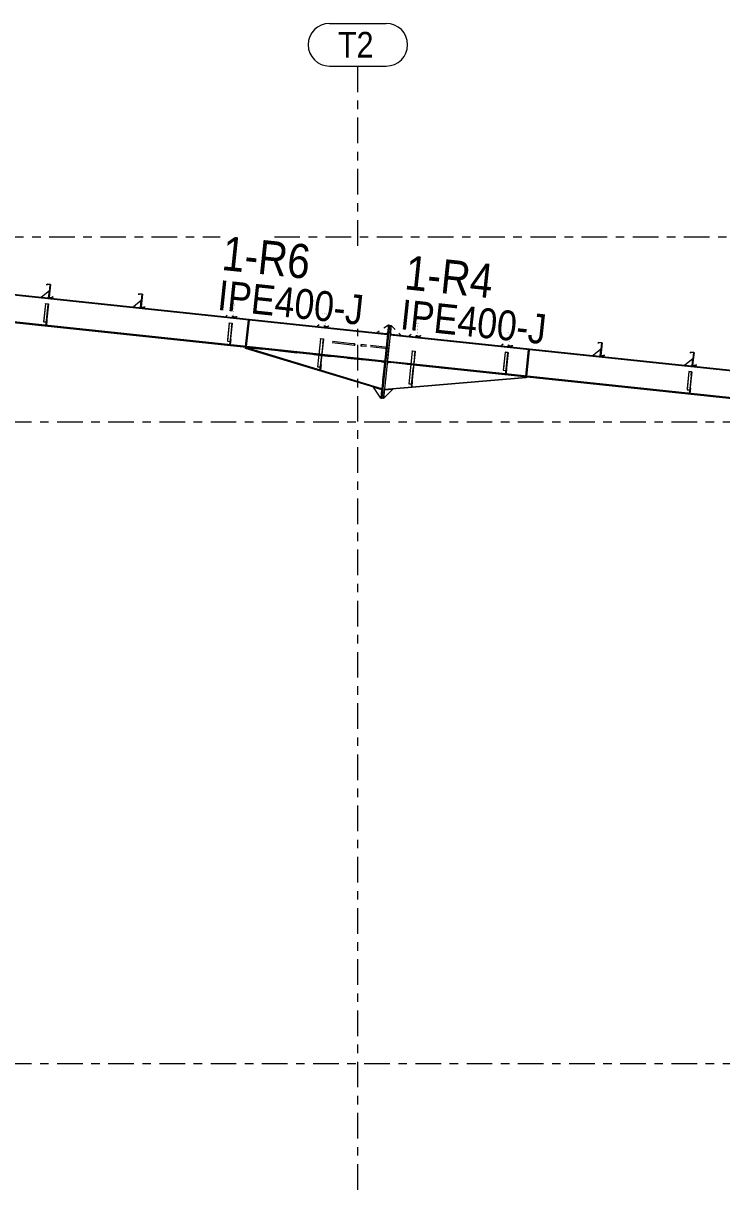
# Model space of a CAD drawing. Header units: millimetres. Extents: x -619 to 204, y -351 to 223.
# Drawn here: x -137.3 to -55.4, y -205 to -68.3 of the extents above; entities that cross this region are included whole.
import ezdxf

# ---------------------------------------------------------------- set-up
doc = ezdxf.new("R2010")
doc.units = ezdxf.units.MM
for name, pattern in [('XKITLINE00', [0]), ('XKITLINE02', [4, 2, -2]), ('XKITLINE03', [6, 3, -1, 1, -1])]:
    doc.linetypes.add(name, pattern=pattern)
for name, color, linetype, lineweight in [('Part', 2, 'Continuous', 0), ('PartMark', 7, 'Continuous', 0), ('S-grid', 1, 'Continuous', 0)]:
    doc.layers.add(name, color=color, linetype=linetype, lineweight=lineweight)
doc.styles.add('ARIAL', font='ARIAL.TTF')

# ---------------------------------------------------------------- blocks, each defined once
blk = doc.blocks.new('*A1')
at = {"layer": 'Part'}
blk.add_hatch(color=3, dxfattribs=at).paths.add_polyline_path([(-133.87, -100.43), (-133.86, -100.32), (-133.84, -100.33), (-133.86, -100.45), (-134.27, -100.41), (-134.11, -98.91), (-134.5, -98.87), (-134.51, -98.98), (-134.53, -98.98), (-134.51, -98.86), (-134.1, -98.9), (-134.26, -100.39)], flags=17)
blk = doc.blocks.new('*A3')
at = {"layer": 'Part'}
blk.add_hatch(color=3, dxfattribs=at).paths.add_polyline_path([(-59.27, -109.11), (-59.27, -109.09), (-58.94, -109.12), (-58.98, -109.54), (-59, -109.54), (-58.96, -109.14)], flags=17)
blk = doc.blocks.new('*A104')
at = {"layer": 'Part'}
blk.add_hatch(color=3, dxfattribs=at).paths.add_polyline_path([(-133.87, -100.43), (-133.86, -100.32), (-133.84, -100.33), (-133.86, -100.45), (-134.27, -100.41), (-134.11, -98.91), (-134.5, -98.87), (-134.51, -98.98), (-134.53, -98.98), (-134.51, -98.86), (-134.1, -98.9), (-134.26, -100.39)], flags=17)
blk = doc.blocks.new('*A109')
at = {"layer": 'Part'}
blk.add_hatch(color=3, dxfattribs=at).paths.add_polyline_path([(-134.69, -101.15), (-134.68, -101.13), (-134.35, -101.17), (-134.4, -101.59), (-134.41, -101.59), (-134.37, -101.19)], flags=17)
blk = doc.blocks.new('*A112')
at = {"layer": 'Part'}
blk.add_hatch(color=3, dxfattribs=at).paths.add_polyline_path([(-90.78, -104.98), (-90.77, -104.87), (-90.75, -104.87), (-90.76, -105), (-91.18, -104.95), (-91.02, -103.46), (-91.4, -103.42), (-91.42, -103.53), (-91.43, -103.53), (-91.42, -103.4), (-91, -103.44), (-91.16, -104.94)], flags=17)
blk = doc.blocks.new('*A113')
at = {"layer": 'Part'}
blk.add_hatch(color=3, dxfattribs=at).paths.add_polyline_path([(-80, -106.12), (-79.99, -106.01), (-79.98, -106.01), (-79.99, -106.13), (-80.4, -106.09), (-80.25, -104.59), (-80.63, -104.55), (-80.64, -104.66), (-80.66, -104.66), (-80.64, -104.54), (-80.23, -104.58), (-80.39, -106.07)], flags=17)
blk = doc.blocks.new('*A114')
at = {"layer": 'Part'}
blk.add_hatch(color=3, dxfattribs=at).paths.add_polyline_path([(-80, -106.12), (-79.99, -106.01), (-79.98, -106.01), (-79.99, -106.13), (-80.4, -106.09), (-80.25, -104.59), (-80.63, -104.55), (-80.64, -104.66), (-80.66, -104.66), (-80.64, -104.54), (-80.23, -104.58), (-80.39, -106.07)], flags=17)
blk = doc.blocks.new('*A115')
at = {"layer": 'Part'}
blk.add_hatch(color=3, dxfattribs=at).paths.add_polyline_path([(-69.23, -107.25), (-69.22, -107.14), (-69.2, -107.14), (-69.22, -107.27), (-69.63, -107.22), (-69.47, -105.73), (-69.86, -105.69), (-69.87, -105.8), (-69.88, -105.8), (-69.87, -105.67), (-69.46, -105.72), (-69.61, -107.21)], flags=17)
blk = doc.blocks.new('*A116')
at = {"layer": 'Part'}
blk.add_hatch(color=3, dxfattribs=at).paths.add_polyline_path([(-113.14, -103.43), (-113.14, -103.41), (-112.81, -103.44), (-112.85, -103.86), (-112.87, -103.86), (-112.82, -103.46)], flags=17)
blk = doc.blocks.new('*A117')
at = {"layer": 'Part'}
blk.add_hatch(color=3, dxfattribs=at).paths.add_polyline_path([(-91.7, -106.72), (-91.7, -106.69), (-91.37, -106.73), (-91.43, -107.3), (-91.44, -107.3), (-91.38, -106.75)], flags=17)
blk = doc.blocks.new('*A118')
at = {"layer": 'Part'}
blk.add_hatch(color=3, dxfattribs=at).paths.add_polyline_path([(-123.1, -101.57), (-123.09, -101.46), (-123.07, -101.46), (-123.08, -101.59), (-123.5, -101.54), (-123.34, -100.05), (-123.73, -100.01), (-123.74, -100.12), (-123.75, -100.12), (-123.74, -99.99), (-123.32, -100.04), (-123.48, -101.53)], flags=17)
blk = doc.blocks.new('*A119')
at = {"layer": 'Part'}
blk.add_hatch(color=3, dxfattribs=at).paths.add_polyline_path([(-123.1, -101.57), (-123.09, -101.46), (-123.07, -101.46), (-123.08, -101.59), (-123.5, -101.54), (-123.34, -100.05), (-123.73, -100.01), (-123.74, -100.12), (-123.75, -100.12), (-123.74, -99.99), (-123.32, -100.04), (-123.48, -101.53)], flags=17)
blk = doc.blocks.new('*A120')
at = {"layer": 'Part'}
blk.add_hatch(color=3, dxfattribs=at).paths.add_polyline_path([(-112.32, -102.71), (-112.31, -102.6), (-112.3, -102.6), (-112.31, -102.72), (-112.72, -102.68), (-112.57, -101.19), (-112.95, -101.14), (-112.96, -101.25), (-112.98, -101.25), (-112.97, -101.13), (-112.55, -101.17), (-112.71, -102.67)], flags=17)
blk = doc.blocks.new('*A121')
at = {"layer": 'Part'}
blk.add_hatch(color=3, dxfattribs=at).paths.add_polyline_path([(-112.32, -102.71), (-112.31, -102.6), (-112.3, -102.6), (-112.31, -102.72), (-112.72, -102.68), (-112.57, -101.19), (-112.95, -101.14), (-112.96, -101.25), (-112.98, -101.25), (-112.97, -101.13), (-112.55, -101.17), (-112.71, -102.67)], flags=17)
blk = doc.blocks.new('*A122')
at = {"layer": 'Part'}
blk.add_hatch(color=3, dxfattribs=at).paths.add_polyline_path([(-101.55, -103.84), (-101.54, -103.73), (-101.52, -103.73), (-101.54, -103.86), (-101.95, -103.82), (-101.79, -102.32), (-102.18, -102.28), (-102.19, -102.39), (-102.2, -102.39), (-102.19, -102.26), (-101.78, -102.31), (-101.93, -103.8)], flags=17)
blk = doc.blocks.new('*A123')
at = {"layer": 'Part'}
blk.add_hatch(color=3, dxfattribs=at).paths.add_polyline_path([(-101.55, -103.84), (-101.54, -103.73), (-101.52, -103.73), (-101.54, -103.86), (-101.95, -103.82), (-101.79, -102.32), (-102.18, -102.28), (-102.19, -102.39), (-102.2, -102.39), (-102.19, -102.26), (-101.78, -102.31), (-101.93, -103.8)], flags=17)
blk = doc.blocks.new('*A124')
at = {"layer": 'Part'}
blk.add_hatch(color=3, dxfattribs=at).paths.add_polyline_path([(-80.82, -106.84), (-80.82, -106.81), (-80.48, -106.85), (-80.53, -107.27), (-80.55, -107.27), (-80.5, -106.87)], flags=17)
blk = doc.blocks.new('*A125')
at = {"layer": 'Part'}
blk.add_hatch(color=3, dxfattribs=at).paths.add_polyline_path([(-69.23, -107.25), (-69.22, -107.14), (-69.2, -107.14), (-69.22, -107.27), (-69.63, -107.22), (-69.47, -105.73), (-69.86, -105.69), (-69.87, -105.8), (-69.88, -105.8), (-69.87, -105.67), (-69.46, -105.72), (-69.61, -107.21)], flags=17)
blk = doc.blocks.new('*A126')
at = {"layer": 'Part'}
blk.add_hatch(color=3, dxfattribs=at).paths.add_polyline_path([(-58.46, -108.39), (-58.44, -108.28), (-58.43, -108.28), (-58.44, -108.4), (-58.86, -108.36), (-58.7, -106.87), (-59.08, -106.83), (-59.1, -106.94), (-59.11, -106.93), (-59.1, -106.81), (-58.68, -106.85), (-58.84, -108.35)], flags=17)
blk = doc.blocks.new('*A127')
at = {"layer": 'Part'}
blk.add_hatch(color=3, dxfattribs=at).paths.add_polyline_path([(-58.46, -108.39), (-58.44, -108.28), (-58.43, -108.28), (-58.44, -108.4), (-58.86, -108.36), (-58.7, -106.87), (-59.08, -106.83), (-59.1, -106.94), (-59.11, -106.93), (-59.1, -106.81), (-58.68, -106.85), (-58.84, -108.35)], flags=17)
blk = doc.blocks.new('*A128')
at = {"layer": 'Part'}
blk.add_hatch(color=3, dxfattribs=at).paths.add_polyline_path([(-102.44, -105.27), (-102.44, -105.24), (-102.11, -105.28), (-102.16, -105.8), (-102.18, -105.8), (-102.12, -105.3)], flags=17)
blk = doc.blocks.new('*A129')
at = {"layer": 'Part'}
blk.add_hatch(color=3, dxfattribs=at).paths.add_polyline_path([(-90.78, -104.98), (-90.77, -104.87), (-90.75, -104.87), (-90.76, -105), (-91.18, -104.95), (-91.02, -103.46), (-91.4, -103.42), (-91.42, -103.53), (-91.43, -103.53), (-91.42, -103.4), (-91, -103.44), (-91.16, -104.94)], flags=17)
blk = doc.blocks.new('*A647')
at = {"layer": 'S-grid', "color": 1, "linetype": 'XKITLINE03', "lineweight": 0}
for p, q in [((-290.25, -93.32), (-114.22, -93.32)), ((-107.86, -93.32), (26.4, -93.32))]:
    blk.add_line(p, q, dxfattribs=at)
blk = doc.blocks.new('*A648')
at = {"layer": 'S-grid', "color": 1, "linetype": 'XKITLINE03', "lineweight": 0}
blk.add_line((-559.32, -114.99), (26.4, -114.99), dxfattribs=at)
blk = doc.blocks.new('*A649')
at = {"layer": 'S-grid', "color": 1, "linetype": 'XKITLINE03', "lineweight": 0}
blk.add_line((-559.32, -190.2), (26.4, -190.2), dxfattribs=at)
blk = doc.blocks.new('*A651')
at = {"layer": 'Part', "color": 2, "linetype": 'XKITLINE00', "lineweight": 0}
for p, q in [((-134.53, -98.98), (-134.51, -98.86)), ((-134.51, -98.98), (-134.53, -98.98)), ((-134.51, -98.86), (-134.1, -98.9)), ((-134.5, -98.87), (-134.51, -98.98)), ((-134.11, -98.91), (-134.5, -98.87)), ((-134.27, -100.41), (-134.11, -98.91)), ((-134.1, -98.9), (-134.26, -100.39)), ((-133.86, -100.45), (-134.27, -100.41)), ((-134.26, -100.39), (-133.87, -100.43)), ((-133.87, -100.43), (-133.86, -100.32)), ((-133.86, -100.32), (-133.84, -100.33)), ((-133.84, -100.33), (-133.86, -100.45))]:
    blk.add_line(p, q, dxfattribs=at)
blk = doc.blocks.new('*A663')
at = {"layer": 'Part', "color": 2, "linetype": 'XKITLINE00', "lineweight": 0}
for p, q in [((-59.27, -109.11), (-59.49, -111.23)), ((-59.27, -109.11), (-59.27, -109.09)), ((-59.27, -109.09), (-58.94, -109.12)), ((-58.96, -109.14), (-59.27, -109.11)), ((-58.94, -109.12), (-59.17, -111.29)), ((-59, -109.54), (-58.96, -109.14)), ((-59, -109.54), (-59.21, -111.51)), ((-58.98, -109.54), (-59, -109.54)), ((-59.49, -111.23), (-59.18, -111.26)), ((-59.21, -111.51), (-59.19, -111.51))]:
    blk.add_line(p, q, dxfattribs=at)
at = {"layer": 'Part', "color": 7, "linetype": 'XKITLINE02', "lineweight": 0}
for p, q in [((-59.49, -111.21), (-59.16, -111.25)), ((-59.17, -111.29), (-59.19, -111.51))]:
    blk.add_line(p, q, dxfattribs=at)
blk = doc.blocks.new('*A665')
at = {"layer": 'Part', "color": 2, "linetype": 'XKITLINE00', "lineweight": 0}
blk.add_line((-81.06, -105.9), (-81.28, -106.08), dxfattribs=at)
at = {"layer": 'Part', "color": 7, "linetype": 'XKITLINE02', "lineweight": 0}
for p, q in [((-81.28, -106.08), (-80.45, -106.17)), ((-80.45, -106.17), (-80.43, -105.97))]:
    blk.add_line(p, q, dxfattribs=at)
blk = doc.blocks.new('*A673')
at = {"layer": 'Part', "color": 2, "linetype": 'XKITLINE00', "lineweight": 0}
for p, q in [((-59.2, -111.65), (-59.17, -111.29)), ((-59.1, -111.03), (-59.16, -111.66)), ((-59.14, -111.03), (-59.1, -111.03))]:
    blk.add_line(p, q, dxfattribs=at)
at = {"layer": 'Part', "color": 7, "linetype": 'XKITLINE02', "lineweight": 0}
for p, q in [((-59.16, -111.66), (-59.2, -111.65)), ((-59.19, -111.53), (-59.15, -111.53)), ((-59.17, -111.29), (-59.14, -111.03))]:
    blk.add_line(p, q, dxfattribs=at)
blk = doc.blocks.new('*A674')
at = {"layer": 'Part', "color": 7, "linetype": 'XKITLINE02', "lineweight": 0}
for p, q in [((-59.27, -109.09), (-59.49, -111.23)), ((-58.96, -109.14), (-59.21, -111.51)), ((-59.19, -111.51), (-58.94, -109.12)), ((-59.49, -111.21), (-59.16, -111.25)), ((-59.49, -111.23), (-59.18, -111.26)), ((-59.21, -111.51), (-59.19, -111.51))]:
    blk.add_line(p, q, dxfattribs=at)
blk = doc.blocks.new('*A914')
at = {"layer": 'Part', "color": 7, "linetype": 'XKITLINE02', "lineweight": 0}
for p, q in [((-167.25, -97.1), (-167.24, -97.01)), ((-167.25, -97.12), (-167.58, -100.22)), ((-94.6, -104.67), (-94.95, -107.99)), ((-102.31, -107.21), (-102.64, -107.18)), ((-102.3, -107.11), (-102.63, -107.07))]:
    blk.add_line(p, q, dxfattribs=at)
at = {"layer": 'Part', "color": 2, "linetype": 'XKITLINE00', "lineweight": 0}
for p, q in [((-167.24, -97.01), (-94.6, -104.67)), ((-167.25, -97.1), (-167.25, -97.12)), ((-94.62, -104.78), (-167.25, -97.12)), ((-167.58, -100.22), (-167.59, -100.33)), ((-102.64, -107.18), (-167.59, -100.33)), ((-102.63, -107.07), (-167.58, -100.22)), ((-94.95, -107.99), (-102.31, -107.21)), ((-94.94, -107.88), (-102.3, -107.11))]:
    blk.add_line(p, q, dxfattribs=at)
blk = doc.blocks.new('*A964')
at = {"layer": 'Part', "color": 2, "linetype": 'XKITLINE00', "lineweight": 0}
for p, q in [((-134.53, -98.98), (-134.51, -98.86)), ((-134.51, -98.98), (-134.53, -98.98)), ((-134.51, -98.86), (-134.1, -98.9)), ((-134.5, -98.87), (-134.51, -98.98)), ((-134.11, -98.91), (-134.5, -98.87)), ((-134.27, -100.41), (-134.11, -98.91)), ((-134.1, -98.9), (-134.26, -100.39)), ((-133.86, -100.45), (-134.27, -100.41)), ((-134.26, -100.39), (-133.87, -100.43)), ((-133.87, -100.43), (-133.86, -100.32)), ((-133.86, -100.32), (-133.84, -100.33)), ((-133.84, -100.33), (-133.86, -100.45))]:
    blk.add_line(p, q, dxfattribs=at)
blk = doc.blocks.new('*A1020')
at = {"layer": 'Part', "color": 2, "linetype": 'XKITLINE00', "lineweight": 0}
for p, q in [((-134.16, -98.99), (-134.32, -100.48)), ((-134.12, -99), (-134.16, -98.99)), ((-134.27, -100.41), (-134.28, -100.49))]:
    blk.add_line(p, q, dxfattribs=at)
at = {"layer": 'Part', "color": 7, "linetype": 'XKITLINE02', "lineweight": 0}
for p, q in [((-134.27, -100.41), (-134.12, -99)), ((-134.28, -100.49), (-134.32, -100.48))]:
    blk.add_line(p, q, dxfattribs=at)
blk = doc.blocks.new('*A1029')
at = {"layer": 'Part', "color": 2, "linetype": 'XKITLINE00', "lineweight": 0}
for p, q in [((-134.69, -101.15), (-134.68, -101.13)), ((-134.68, -101.13), (-134.35, -101.17)), ((-134.69, -101.15), (-134.91, -103.27)), ((-134.37, -101.19), (-134.69, -101.15)), ((-134.41, -101.59), (-134.62, -103.55)), ((-134.35, -101.17), (-134.58, -103.33)), ((-134.41, -101.59), (-134.37, -101.19)), ((-134.41, -101.59), (-134.4, -101.59)), ((-134.91, -103.27), (-134.59, -103.31)), ((-134.62, -103.55), (-134.6, -103.56))]:
    blk.add_line(p, q, dxfattribs=at)
at = {"layer": 'Part', "color": 7, "linetype": 'XKITLINE02', "lineweight": 0}
for p, q in [((-134.91, -103.26), (-134.58, -103.29)), ((-134.6, -103.56), (-134.58, -103.33))]:
    blk.add_line(p, q, dxfattribs=at)
blk = doc.blocks.new('*A1030')
at = {"layer": 'Part', "color": 7, "linetype": 'XKITLINE02', "lineweight": 0}
for p, q in [((-134.68, -101.13), (-134.91, -103.27)), ((-134.37, -101.19), (-134.62, -103.55)), ((-134.6, -103.56), (-134.35, -101.17)), ((-134.91, -103.26), (-134.58, -103.29)), ((-134.91, -103.27), (-134.59, -103.31)), ((-134.62, -103.55), (-134.6, -103.56))]:
    blk.add_line(p, q, dxfattribs=at)
blk = doc.blocks.new('*A1031')
at = {"layer": 'Part', "color": 2, "linetype": 'XKITLINE00', "lineweight": 0}
blk.add_line((-134.23, -99.66), (-135.15, -100.4), dxfattribs=at)
at = {"layer": 'Part', "color": 7, "linetype": 'XKITLINE02', "lineweight": 0}
for p, q in [((-134.32, -100.48), (-134.23, -99.66)), ((-135.15, -100.4), (-134.32, -100.48))]:
    blk.add_line(p, q, dxfattribs=at)
blk = doc.blocks.new('*A1032')
at = {"layer": 'Part', "color": 2, "linetype": 'XKITLINE00', "lineweight": 0}
for p, q in [((-134.62, -103.7), (-134.58, -103.33)), ((-134.51, -103.08), (-134.58, -103.7)), ((-134.55, -103.07), (-134.51, -103.08))]:
    blk.add_line(p, q, dxfattribs=at)
at = {"layer": 'Part', "color": 7, "linetype": 'XKITLINE02', "lineweight": 0}
for p, q in [((-134.58, -103.7), (-134.62, -103.7)), ((-134.61, -103.57), (-134.56, -103.58)), ((-134.58, -103.33), (-134.55, -103.07))]:
    blk.add_line(p, q, dxfattribs=at)
blk = doc.blocks.new('*A1033')
at = {"layer": 'Part', "color": 7, "linetype": 'XKITLINE02', "lineweight": 0}
for p, q in [((-134.55, -103.07), (-134.62, -103.7)), ((-134.62, -103.7), (-134.58, -103.7)), ((-134.61, -103.57), (-134.56, -103.58)), ((-134.58, -103.7), (-134.51, -103.08)), ((-134.51, -103.08), (-134.55, -103.07))]:
    blk.add_line(p, q, dxfattribs=at)
blk = doc.blocks.new('*A1042')
at = {"layer": 'S-grid', "color": 1, "linetype": 'XKITLINE03', "lineweight": 0}
for p, q in [((-98.07, -94.35), (-98.07, -73.3)), ((-98.07, -204.97), (-98.07, -104.11))]:
    blk.add_line(p, q, dxfattribs=at)
at = {"layer": 'S-grid', "color": 3, "style": 'ARIAL', "width": 0.85}
blk.add_text('T2', height=3, dxfattribs=at).set_placement((-100.4, -72.3))
blk = doc.blocks.new('*A1047')
at = {"layer": 'Part', "color": 7, "linetype": 'XKITLINE02', "lineweight": 0}
for p, q in [((-94.62, -108.02), (-94.27, -104.71)), ((-91.54, -108.35), (-91.87, -108.31)), ((-91.52, -108.24), (-91.86, -108.21)), ((4.82, -115.16), (1.07, -118.12)), ((-5.35, -117.44), (-5.68, -117.41)), ((-5.34, -117.33), (-5.67, -117.3))]:
    blk.add_line(p, q, dxfattribs=at)
at = {"layer": 'Part', "color": 2, "linetype": 'XKITLINE00', "lineweight": 0}
for p, q in [((4.7, -115.26), (-94.28, -104.82)), ((-94.27, -104.71), (4.82, -115.16)), ((-91.86, -108.21), (-94.61, -107.92)), ((-91.87, -108.31), (-94.62, -108.02)), ((-5.68, -117.41), (-91.54, -108.35)), ((-5.67, -117.3), (-91.52, -108.24)), ((1.07, -118.12), (-5.35, -117.44)), ((1.19, -118.02), (-5.34, -117.33))]:
    blk.add_line(p, q, dxfattribs=at)
blk = doc.blocks.new('*A1048')
at = {"layer": 'Part', "color": 2, "linetype": 'XKITLINE00', "lineweight": 0}
for p, q in [((-91.18, -104.95), (-91.17, -104.84)), ((-90.76, -105), (-91.18, -104.95)), ((-91.15, -104.84), (-91.16, -104.94)), ((-91.16, -104.94), (-90.78, -104.98)), ((-90.78, -104.98), (-90.77, -104.88)), ((-90.77, -104.87), (-90.75, -104.87)), ((-90.77, -104.88), (-90.77, -104.87)), ((-90.75, -104.88), (-90.76, -105)), ((-90.75, -104.87), (-90.75, -104.88))]:
    blk.add_line(p, q, dxfattribs=at)
blk = doc.blocks.new('*A1049')
at = {"layer": 'Part', "color": 2, "linetype": 'XKITLINE00', "lineweight": 0}
for p, q in [((-80.4, -106.09), (-80.39, -105.97)), ((-79.99, -106.13), (-80.4, -106.09)), ((-80.38, -105.97), (-80.39, -106.07)), ((-80.39, -106.07), (-80, -106.12)), ((-80, -106.12), (-79.99, -106.01)), ((-79.99, -106.01), (-79.98, -106.01)), ((-79.99, -106.01), (-79.99, -106.01)), ((-79.98, -106.02), (-79.99, -106.13)), ((-79.98, -106.01), (-79.98, -106.02))]:
    blk.add_line(p, q, dxfattribs=at)
blk = doc.blocks.new('*A1050')
at = {"layer": 'Part', "color": 2, "linetype": 'XKITLINE00', "lineweight": 0}
for p, q in [((-80.4, -106.09), (-80.39, -105.97)), ((-79.99, -106.13), (-80.4, -106.09)), ((-80.38, -105.97), (-80.39, -106.07)), ((-80.39, -106.07), (-80, -106.12)), ((-80, -106.12), (-79.99, -106.01)), ((-79.99, -106.01), (-79.98, -106.01)), ((-79.99, -106.01), (-79.99, -106.01)), ((-79.98, -106.02), (-79.99, -106.13)), ((-79.98, -106.01), (-79.98, -106.02))]:
    blk.add_line(p, q, dxfattribs=at)
blk = doc.blocks.new('*A1051')
at = {"layer": 'Part', "color": 2, "linetype": 'XKITLINE00', "lineweight": 0}
for p, q in [((-69.88, -105.8), (-69.87, -105.67)), ((-69.87, -105.8), (-69.88, -105.8)), ((-69.87, -105.67), (-69.46, -105.72)), ((-69.86, -105.69), (-69.87, -105.8)), ((-69.47, -105.73), (-69.86, -105.69)), ((-69.63, -107.22), (-69.47, -105.73)), ((-69.46, -105.72), (-69.61, -107.21)), ((-69.22, -107.27), (-69.63, -107.22)), ((-69.61, -107.21), (-69.23, -107.25)), ((-69.23, -107.25), (-69.22, -107.14)), ((-69.22, -107.14), (-69.2, -107.14)), ((-69.2, -107.14), (-69.22, -107.27))]:
    blk.add_line(p, q, dxfattribs=at)
blk = doc.blocks.new('*A1053')
at = {"layer": 'Part', "color": 7, "linetype": 'XKITLINE02', "lineweight": 0}
for p, q in [((-94.63, -108.14), (-94.96, -111.26)), ((-78.36, -109.74), (-94.5, -108.04))]:
    blk.add_line(p, q, dxfattribs=at)
at = {"layer": 'Part', "color": 2, "linetype": 'XKITLINE00', "lineweight": 0}
for p, q in [((-94.5, -108.04), (-94.63, -108.14)), ((-78.36, -109.85), (-94.96, -111.26)), ((-94.95, -111.15), (-78.36, -109.74)), ((-78.36, -109.74), (-78.36, -109.85))]:
    blk.add_line(p, q, dxfattribs=at)
blk = doc.blocks.new('*A1054')
at = {"layer": 'Part', "color": 2, "linetype": 'XKITLINE00', "lineweight": 0}
for p, q in [((-113.14, -103.43), (-113.36, -105.55)), ((-113.14, -103.43), (-113.14, -103.41)), ((-113.14, -103.41), (-112.81, -103.44)), ((-112.82, -103.46), (-113.14, -103.43)), ((-112.87, -103.86), (-113.07, -105.83)), ((-112.81, -103.44), (-113.03, -105.61)), ((-112.87, -103.86), (-112.82, -103.46)), ((-112.85, -103.86), (-112.87, -103.86)), ((-113.36, -105.55), (-113.05, -105.58)), ((-113.07, -105.83), (-113.06, -105.83))]:
    blk.add_line(p, q, dxfattribs=at)
at = {"layer": 'Part', "color": 7, "linetype": 'XKITLINE02', "lineweight": 0}
for p, q in [((-113.36, -105.53), (-113.03, -105.57)), ((-113.03, -105.61), (-113.06, -105.83))]:
    blk.add_line(p, q, dxfattribs=at)
blk = doc.blocks.new('*A1055')
at = {"layer": 'Part', "color": 7, "linetype": 'XKITLINE02', "lineweight": 0}
for p, q in [((-113.14, -103.41), (-113.36, -105.55)), ((-112.82, -103.46), (-113.07, -105.83)), ((-113.06, -105.83), (-112.81, -103.44)), ((-113.36, -105.53), (-113.03, -105.57)), ((-113.36, -105.55), (-113.05, -105.58)), ((-113.07, -105.83), (-113.06, -105.83))]:
    blk.add_line(p, q, dxfattribs=at)
blk = doc.blocks.new('*A1056')
at = {"layer": 'Part', "color": 2, "linetype": 'XKITLINE00', "lineweight": 0}
for p, q in [((-95.23, -112.23), (-94.33, -103.7)), ((-94.17, -103.71), (-95.07, -112.25)), ((-94.33, -103.7), (-94.17, -103.71)), ((-95.07, -112.25), (-95.23, -112.23))]:
    blk.add_line(p, q, dxfattribs=at)
blk = doc.blocks.new('*A1057')
at = {"layer": 'Part', "color": 7, "linetype": 'XKITLINE02', "lineweight": 0}
for p, q in [((-80.69, -108.76), (-80.75, -109.38)), ((-80.74, -109.25), (-80.7, -109.26)), ((-80.71, -109.38), (-80.64, -108.76)), ((-80.64, -108.76), (-80.69, -108.76)), ((-80.75, -109.38), (-80.71, -109.38))]:
    blk.add_line(p, q, dxfattribs=at)
blk = doc.blocks.new('*A1058')
at = {"layer": 'Part', "color": 2, "linetype": 'XKITLINE00', "lineweight": 0}
for p, q in [((-80.75, -109.38), (-80.71, -109.02)), ((-80.64, -108.76), (-80.71, -109.38)), ((-80.69, -108.76), (-80.64, -108.76))]:
    blk.add_line(p, q, dxfattribs=at)
at = {"layer": 'Part', "color": 7, "linetype": 'XKITLINE02', "lineweight": 0}
for p, q in [((-80.74, -109.25), (-80.7, -109.26)), ((-80.71, -109.02), (-80.69, -108.76)), ((-80.71, -109.38), (-80.75, -109.38))]:
    blk.add_line(p, q, dxfattribs=at)
blk = doc.blocks.new('*A1059')
at = {"layer": 'Part', "color": 2, "linetype": 'XKITLINE00', "lineweight": 0}
blk.add_line((-95.4, -112.22), (-96.25, -110.93), dxfattribs=at)
at = {"layer": 'Part', "color": 7, "linetype": 'XKITLINE02', "lineweight": 0}
for p, q in [((-96.25, -110.93), (-95.29, -111.22)), ((-95.29, -111.22), (-95.4, -112.22))]:
    blk.add_line(p, q, dxfattribs=at)
blk = doc.blocks.new('*A1060')
at = {"layer": 'Part', "color": 2, "linetype": 'XKITLINE00', "lineweight": 0}
blk.add_line((-93.97, -111.17), (-95.07, -112.25), dxfattribs=at)
at = {"layer": 'Part', "color": 7, "linetype": 'XKITLINE02', "lineweight": 0}
for p, q in [((-95.07, -112.25), (-94.96, -111.26)), ((-94.96, -111.26), (-93.97, -111.17))]:
    blk.add_line(p, q, dxfattribs=at)
blk = doc.blocks.new('*A1061')
at = {"layer": 'Part', "color": 7, "linetype": 'XKITLINE02', "lineweight": 0}
for p, q in [((-91.74, -110.26), (-91.8, -110.88)), ((-91.76, -110.88), (-91.7, -110.26)), ((-91.7, -110.26), (-91.74, -110.26)), ((-91.8, -110.88), (-91.76, -110.88)), ((-91.79, -110.75), (-91.75, -110.76))]:
    blk.add_line(p, q, dxfattribs=at)
blk = doc.blocks.new('*A1062')
at = {"layer": 'Part', "color": 2, "linetype": 'XKITLINE00', "lineweight": 0}
for p, q in [((-91.76, -110.45), (-91.8, -110.88)), ((-91.7, -110.26), (-91.76, -110.88)), ((-91.74, -110.26), (-91.7, -110.26))]:
    blk.add_line(p, q, dxfattribs=at)
at = {"layer": 'Part', "color": 7, "linetype": 'XKITLINE02', "lineweight": 0}
for p, q in [((-91.76, -110.45), (-91.74, -110.26)), ((-91.76, -110.88), (-91.8, -110.88)), ((-91.79, -110.75), (-91.75, -110.76)), ((-91.76, -110.88), (-91.76, -110.88))]:
    blk.add_line(p, q, dxfattribs=at)
blk = doc.blocks.new('*A1063')
at = {"layer": 'Part', "color": 2, "linetype": 'XKITLINE00', "lineweight": 0}
for p, q in [((-91.7, -106.72), (-92.1, -110.53)), ((-91.44, -107.3), (-91.81, -110.74)), ((-91.37, -106.73), (-91.76, -110.45)), ((-91.7, -106.72), (-91.7, -106.69)), ((-91.7, -106.69), (-91.37, -106.73)), ((-91.38, -106.75), (-91.7, -106.72)), ((-91.44, -107.3), (-91.38, -106.75)), ((-91.44, -107.3), (-91.43, -107.3)), ((-92.1, -110.53), (-91.79, -110.56)), ((-91.81, -110.74), (-91.79, -110.75))]:
    blk.add_line(p, q, dxfattribs=at)
at = {"layer": 'Part', "color": 7, "linetype": 'XKITLINE02', "lineweight": 0}
for p, q in [((-92.1, -110.52), (-91.77, -110.55)), ((-91.79, -110.75), (-91.76, -110.45))]:
    blk.add_line(p, q, dxfattribs=at)
blk = doc.blocks.new('*A1064')
at = {"layer": 'Part', "color": 7, "linetype": 'XKITLINE02', "lineweight": 0}
for p, q in [((-91.7, -106.69), (-92.1, -110.53)), ((-91.38, -106.75), (-91.81, -110.74)), ((-91.79, -110.75), (-91.37, -106.73)), ((-92.1, -110.52), (-91.77, -110.55)), ((-92.1, -110.53), (-91.79, -110.56)), ((-91.81, -110.74), (-91.79, -110.75))]:
    blk.add_line(p, q, dxfattribs=at)
blk = doc.blocks.new('*A1065')
at = {"layer": 'Part', "color": 2, "linetype": 'XKITLINE00', "lineweight": 0}
for p, q in [((-91.21, -104.83), (-91.23, -105.03)), ((-91.18, -104.95), (-91.19, -105.03))]:
    blk.add_line(p, q, dxfattribs=at)
at = {"layer": 'Part', "color": 7, "linetype": 'XKITLINE02', "lineweight": 0}
for p, q in [((-91.19, -105.03), (-91.23, -105.03)), ((-91.18, -104.95), (-91.17, -104.84))]:
    blk.add_line(p, q, dxfattribs=at)
blk = doc.blocks.new('*A1066')
at = {"layer": 'Part', "color": 2, "linetype": 'XKITLINE00', "lineweight": 0}
blk.add_line((-91.84, -104.76), (-92.06, -104.94), dxfattribs=at)
at = {"layer": 'Part', "color": 7, "linetype": 'XKITLINE02', "lineweight": 0}
for p, q in [((-92.06, -104.94), (-91.23, -105.03)), ((-91.23, -105.03), (-91.21, -104.83))]:
    blk.add_line(p, q, dxfattribs=at)
blk = doc.blocks.new('*A1067')
at = {"layer": 'Part', "color": 2, "linetype": 'XKITLINE00', "lineweight": 0}
for p, q in [((-94.5, -103.68), (-95.04, -104.02)), ((-95.58, -104.37), (-95.85, -104.54)), ((-94.73, -104.66), (-94.59, -104.55))]:
    blk.add_line(p, q, dxfattribs=at)
at = {"layer": 'Part', "color": 7, "linetype": 'XKITLINE02', "lineweight": 0}
for p, q in [((-94.5, -103.68), (-94.59, -104.55)), ((-95.85, -104.54), (-94.73, -104.66))]:
    blk.add_line(p, q, dxfattribs=at)
blk = doc.blocks.new('*A1068')
at = {"layer": 'Part', "color": 7, "linetype": 'XKITLINE02', "lineweight": 0}
for p, q in [((-94.26, -104.58), (-94.17, -103.71)), ((-94.15, -104.72), (-93.03, -104.84))]:
    blk.add_line(p, q, dxfattribs=at)
at = {"layer": 'Part', "color": 2, "linetype": 'XKITLINE00', "lineweight": 0}
for p, q in [((-93.71, -104.16), (-94.17, -103.71)), ((-94.15, -104.72), (-94.26, -104.58)), ((-93.03, -104.84), (-93.26, -104.61))]:
    blk.add_line(p, q, dxfattribs=at)
blk = doc.blocks.new('*A1069')
at = {"layer": 'Part', "color": 2, "linetype": 'XKITLINE00', "lineweight": 0}
for p, q in [((-94.5, -103.68), (-95.4, -112.22)), ((-95.23, -112.23), (-94.33, -103.7)), ((-94.33, -103.7), (-94.5, -103.68)), ((-95.4, -112.22), (-95.23, -112.23))]:
    blk.add_line(p, q, dxfattribs=at)
blk = doc.blocks.new('*A1076')
at = {"layer": 'Part', "color": 2, "linetype": 'XKITLINE00', "lineweight": 0}
blk.add_line((-69.59, -106.47), (-70.51, -107.22), dxfattribs=at)
at = {"layer": 'Part', "color": 7, "linetype": 'XKITLINE02', "lineweight": 0}
for p, q in [((-69.68, -107.3), (-69.59, -106.47)), ((-70.51, -107.22), (-69.68, -107.3))]:
    blk.add_line(p, q, dxfattribs=at)
blk = doc.blocks.new('*A1077')
at = {"layer": 'Part', "color": 2, "linetype": 'XKITLINE00', "lineweight": 0}
for p, q in [((-69.52, -105.81), (-69.68, -107.3)), ((-69.48, -105.82), (-69.52, -105.81)), ((-69.63, -107.22), (-69.64, -107.31))]:
    blk.add_line(p, q, dxfattribs=at)
at = {"layer": 'Part', "color": 7, "linetype": 'XKITLINE02', "lineweight": 0}
for p, q in [((-69.63, -107.22), (-69.48, -105.82)), ((-69.64, -107.31), (-69.68, -107.3))]:
    blk.add_line(p, q, dxfattribs=at)
blk = doc.blocks.new('*A1078')
at = {"layer": 'Part', "color": 2, "linetype": 'XKITLINE00', "lineweight": 0}
for p, q in [((-123.75, -100.12), (-123.74, -99.99)), ((-123.74, -100.12), (-123.75, -100.12)), ((-123.74, -99.99), (-123.32, -100.04)), ((-123.73, -100.01), (-123.74, -100.12)), ((-123.34, -100.05), (-123.73, -100.01)), ((-123.5, -101.54), (-123.34, -100.05)), ((-123.32, -100.04), (-123.48, -101.53)), ((-123.08, -101.59), (-123.5, -101.54)), ((-123.48, -101.53), (-123.1, -101.57)), ((-123.1, -101.57), (-123.09, -101.46)), ((-123.09, -101.46), (-123.07, -101.46)), ((-123.07, -101.46), (-123.08, -101.59))]:
    blk.add_line(p, q, dxfattribs=at)
blk = doc.blocks.new('*A1079')
at = {"layer": 'Part', "color": 2, "linetype": 'XKITLINE00', "lineweight": 0}
for p, q in [((-123.75, -100.12), (-123.74, -99.99)), ((-123.74, -100.12), (-123.75, -100.12)), ((-123.74, -99.99), (-123.32, -100.04)), ((-123.73, -100.01), (-123.74, -100.12)), ((-123.34, -100.05), (-123.73, -100.01)), ((-123.5, -101.54), (-123.34, -100.05)), ((-123.32, -100.04), (-123.48, -101.53)), ((-123.08, -101.59), (-123.5, -101.54)), ((-123.48, -101.53), (-123.1, -101.57)), ((-123.1, -101.57), (-123.09, -101.46)), ((-123.09, -101.46), (-123.07, -101.46)), ((-123.07, -101.46), (-123.08, -101.59))]:
    blk.add_line(p, q, dxfattribs=at)
blk = doc.blocks.new('*A1080')
at = {"layer": 'Part', "color": 2, "linetype": 'XKITLINE00', "lineweight": 0}
for p, q in [((-112.72, -102.68), (-112.71, -102.56)), ((-112.31, -102.72), (-112.72, -102.68)), ((-112.7, -102.56), (-112.71, -102.67)), ((-112.71, -102.67), (-112.32, -102.71)), ((-112.32, -102.71), (-112.31, -102.6)), ((-112.31, -102.6), (-112.3, -102.6)), ((-112.31, -102.6), (-112.31, -102.6)), ((-112.3, -102.61), (-112.31, -102.72)), ((-112.3, -102.6), (-112.3, -102.61))]:
    blk.add_line(p, q, dxfattribs=at)
blk = doc.blocks.new('*A1081')
at = {"layer": 'Part', "color": 2, "linetype": 'XKITLINE00', "lineweight": 0}
for p, q in [((-112.72, -102.68), (-112.71, -102.56)), ((-112.31, -102.72), (-112.72, -102.68)), ((-112.7, -102.56), (-112.71, -102.67)), ((-112.71, -102.67), (-112.32, -102.71)), ((-112.32, -102.71), (-112.31, -102.6)), ((-112.31, -102.6), (-112.3, -102.6)), ((-112.31, -102.6), (-112.31, -102.6)), ((-112.3, -102.61), (-112.31, -102.72)), ((-112.3, -102.6), (-112.3, -102.61))]:
    blk.add_line(p, q, dxfattribs=at)
blk = doc.blocks.new('*A1082')
at = {"layer": 'Part', "color": 2, "linetype": 'XKITLINE00', "lineweight": 0}
for p, q in [((-101.95, -103.82), (-101.94, -103.7)), ((-101.54, -103.86), (-101.95, -103.82)), ((-101.92, -103.7), (-101.93, -103.8)), ((-101.93, -103.8), (-101.55, -103.84)), ((-101.55, -103.84), (-101.54, -103.74)), ((-101.54, -103.73), (-101.52, -103.73)), ((-101.54, -103.74), (-101.54, -103.73)), ((-101.52, -103.74), (-101.54, -103.86)), ((-101.52, -103.73), (-101.52, -103.74))]:
    blk.add_line(p, q, dxfattribs=at)
blk = doc.blocks.new('*A1083')
at = {"layer": 'Part', "color": 2, "linetype": 'XKITLINE00', "lineweight": 0}
for p, q in [((-101.95, -103.82), (-101.94, -103.7)), ((-101.54, -103.86), (-101.95, -103.82)), ((-101.92, -103.7), (-101.93, -103.8)), ((-101.93, -103.8), (-101.55, -103.84)), ((-101.55, -103.84), (-101.54, -103.74)), ((-101.54, -103.73), (-101.52, -103.73)), ((-101.54, -103.74), (-101.54, -103.73)), ((-101.52, -103.74), (-101.54, -103.86)), ((-101.52, -103.73), (-101.52, -103.74))]:
    blk.add_line(p, q, dxfattribs=at)
blk = doc.blocks.new('*A1084')
at = {"layer": 'Part', "color": 7, "linetype": 'XKITLINE02', "lineweight": 0}
for p, q in [((-99.09, -105.96), (-101.55, -105.7)), ((-99.07, -105.8), (-101.53, -105.54))]:
    blk.add_line(p, q, dxfattribs=at)
at = {"layer": 'Part', "color": 2, "linetype": 'XKITLINE00', "lineweight": 0}
for p, q in [((-98.48, -106.03), (-99.09, -105.96)), ((-98.46, -105.86), (-99.07, -105.8)), ((-98.51, -105.88), (-98.53, -105.94)), ((-98.53, -105.94), (-98.52, -106)), ((-98.52, -106), (-98.48, -106.03)), ((-98.46, -105.86), (-98.51, -105.88)), ((-98.48, -106.03), (-98.43, -106.01)), ((-98.42, -105.89), (-98.46, -105.86)), ((-98.43, -106.01), (-98.4, -105.95)), ((-98.4, -105.95), (-98.42, -105.89))]:
    blk.add_line(p, q, dxfattribs=at)
blk = doc.blocks.new('*A1085')
at = {"layer": 'S-grid', "color": 1, "linetype": 'XKITLINE00', "lineweight": 0}
for p, q in [((-101.4, -68.3), (-94.74, -68.3)), ((-101.4, -73.3), (-94.74, -73.3))]:
    blk.add_line(p, q, dxfattribs=at)
for centre, start, end in [((-101.4, -70.8), 90, 270), ((-94.74, -70.8), 270, 90)]:
    blk.add_arc(centre, 2.5, start, end, dxfattribs=at)
blk = doc.blocks.new('*A1086')
at = {"layer": 'Part', "color": 2, "linetype": 'XKITLINE00', "lineweight": 0}
for p, q in [((-80.43, -105.97), (-80.45, -106.17)), ((-80.4, -106.09), (-80.41, -106.17))]:
    blk.add_line(p, q, dxfattribs=at)
at = {"layer": 'Part', "color": 7, "linetype": 'XKITLINE02', "lineweight": 0}
for p, q in [((-80.41, -106.17), (-80.45, -106.17)), ((-80.4, -106.09), (-80.39, -105.97))]:
    blk.add_line(p, q, dxfattribs=at)
blk = doc.blocks.new('*A1087')
at = {"layer": 'Part', "color": 7, "linetype": 'XKITLINE02', "lineweight": 0}
for p, q in [((-80.82, -106.81), (-81.04, -108.95)), ((-80.5, -106.87), (-80.75, -109.24)), ((-80.74, -109.24), (-80.48, -106.85)), ((-81.04, -108.94), (-80.71, -108.98)), ((-81.04, -108.95), (-80.73, -108.99)), ((-80.75, -109.24), (-80.74, -109.24))]:
    blk.add_line(p, q, dxfattribs=at)
blk = doc.blocks.new('*A1088')
at = {"layer": 'Part', "color": 2, "linetype": 'XKITLINE00', "lineweight": 0}
for p, q in [((-80.82, -106.84), (-81.04, -108.95)), ((-80.82, -106.84), (-80.82, -106.81)), ((-80.82, -106.81), (-80.48, -106.85)), ((-80.5, -106.87), (-80.82, -106.84)), ((-80.55, -107.27), (-80.75, -109.24)), ((-80.48, -106.85), (-80.71, -109.02)), ((-80.55, -107.27), (-80.5, -106.87)), ((-80.55, -107.27), (-80.53, -107.27)), ((-81.04, -108.95), (-80.73, -108.99)), ((-80.75, -109.24), (-80.74, -109.24))]:
    blk.add_line(p, q, dxfattribs=at)
at = {"layer": 'Part', "color": 7, "linetype": 'XKITLINE02', "lineweight": 0}
for p, q in [((-81.04, -108.94), (-80.71, -108.98)), ((-80.74, -109.24), (-80.71, -109.02))]:
    blk.add_line(p, q, dxfattribs=at)
blk = doc.blocks.new('*A1089')
at = {"layer": 'Part', "color": 2, "linetype": 'XKITLINE00', "lineweight": 0}
for p, q in [((-58.75, -106.95), (-58.91, -108.44)), ((-58.71, -106.95), (-58.75, -106.95)), ((-58.86, -108.36), (-58.87, -108.44))]:
    blk.add_line(p, q, dxfattribs=at)
at = {"layer": 'Part', "color": 7, "linetype": 'XKITLINE02', "lineweight": 0}
for p, q in [((-58.86, -108.36), (-58.71, -106.95)), ((-58.87, -108.44), (-58.91, -108.44))]:
    blk.add_line(p, q, dxfattribs=at)
blk = doc.blocks.new('*A1090')
at = {"layer": 'Part', "color": 7, "linetype": 'XKITLINE02', "lineweight": 0}
for p, q in [((-78.07, -106.53), (-78.4, -109.63)), ((-77.99, -106.54), (-78.31, -109.64)), ((-78.07, -106.53), (-77.99, -106.54)), ((-78.08, -106.65), (-78, -106.66)), ((-78.31, -109.64), (-78.4, -109.63)), ((-78.3, -109.51), (-78.38, -109.5))]:
    blk.add_line(p, q, dxfattribs=at)
blk = doc.blocks.new('*A1091')
at = {"layer": 'Part', "color": 7, "linetype": 'XKITLINE02', "lineweight": 0}
for p, q in [((-59.14, -111.03), (-59.2, -111.65)), ((-59.2, -111.65), (-59.16, -111.66)), ((-59.19, -111.53), (-59.15, -111.53)), ((-59.16, -111.66), (-59.1, -111.03)), ((-59.1, -111.03), (-59.14, -111.03))]:
    blk.add_line(p, q, dxfattribs=at)
blk = doc.blocks.new('*A1093')
at = {"layer": 'Part', "color": 2, "linetype": 'XKITLINE00', "lineweight": 0}
blk.add_line((-58.82, -107.61), (-59.74, -108.35), dxfattribs=at)
at = {"layer": 'Part', "color": 7, "linetype": 'XKITLINE02', "lineweight": 0}
for p, q in [((-58.91, -108.44), (-58.82, -107.61)), ((-59.74, -108.35), (-58.91, -108.44))]:
    blk.add_line(p, q, dxfattribs=at)
blk = doc.blocks.new('*A1094')
at = {"layer": 'Part', "color": 2, "linetype": 'XKITLINE00', "lineweight": 0}
for p, q in [((-78.4, -109.63), (-78.07, -106.53)), ((-77.99, -106.54), (-78.31, -109.64))]:
    blk.add_line(p, q, dxfattribs=at)
at = {"layer": 'Part', "color": 7, "linetype": 'XKITLINE02', "lineweight": 0}
for p, q in [((-78.07, -106.53), (-77.99, -106.54)), ((-78.08, -106.65), (-78, -106.66)), ((-78.4, -109.63), (-78.31, -109.64)), ((-78.38, -109.5), (-78.3, -109.51))]:
    blk.add_line(p, q, dxfattribs=at)
blk = doc.blocks.new('*A1095')
at = {"layer": 'Part', "color": 2, "linetype": 'XKITLINE00', "lineweight": 0}
for p, q in [((-123.39, -100.13), (-123.55, -101.62)), ((-123.35, -100.13), (-123.39, -100.13)), ((-123.5, -101.54), (-123.51, -101.63))]:
    blk.add_line(p, q, dxfattribs=at)
at = {"layer": 'Part', "color": 7, "linetype": 'XKITLINE02', "lineweight": 0}
for p, q in [((-123.5, -101.54), (-123.35, -100.13)), ((-123.51, -101.63), (-123.55, -101.62))]:
    blk.add_line(p, q, dxfattribs=at)
blk = doc.blocks.new('*A1096')
at = {"layer": 'Part', "color": 2, "linetype": 'XKITLINE00', "lineweight": 0}
blk.add_line((-123.46, -100.79), (-124.38, -101.53), dxfattribs=at)
at = {"layer": 'Part', "color": 7, "linetype": 'XKITLINE02', "lineweight": 0}
for p, q in [((-123.55, -101.62), (-123.46, -100.79)), ((-124.38, -101.53), (-123.55, -101.62))]:
    blk.add_line(p, q, dxfattribs=at)
blk = doc.blocks.new('*A1097')
at = {"layer": 'Part', "color": 2, "linetype": 'XKITLINE00', "lineweight": 0}
for p, q in [((-111.24, -106.38), (-111.21, -106.27)), ((-95.29, -111.22), (-111.24, -106.38)), ((-95.28, -111.11), (-111.21, -106.27)), ((-95.07, -107.98), (-94.97, -108.11))]:
    blk.add_line(p, q, dxfattribs=at)
at = {"layer": 'Part', "color": 7, "linetype": 'XKITLINE02', "lineweight": 0}
for p, q in [((-111.21, -106.27), (-95.07, -107.98)), ((-94.97, -108.11), (-95.29, -111.22))]:
    blk.add_line(p, q, dxfattribs=at)
blk = doc.blocks.new('*A1098')
at = {"layer": 'Part', "color": 7, "linetype": 'XKITLINE02', "lineweight": 0}
for p, q in [((-110.91, -103.06), (-111.24, -106.16)), ((-110.83, -103.07), (-111.16, -106.17)), ((-110.93, -103.19), (-110.84, -103.2)), ((-110.91, -103.06), (-110.83, -103.07)), ((-111.16, -106.17), (-111.24, -106.16)), ((-111.14, -106.05), (-111.23, -106.04))]:
    blk.add_line(p, q, dxfattribs=at)
blk = doc.blocks.new('*A1099')
at = {"layer": 'Part', "color": 2, "linetype": 'XKITLINE00', "lineweight": 0}
for p, q in [((-97.71, -105.96), (-97.74, -106.02)), ((-97.74, -106.02), (-97.72, -106.08)), ((-97.72, -106.08), (-97.68, -106.11)), ((-97.66, -105.94), (-97.71, -105.96)), ((-97.68, -106.11), (-97.63, -106.09)), ((-97.07, -106.17), (-97.68, -106.11)), ((-97.05, -106.01), (-97.66, -105.94)), ((-97.62, -105.97), (-97.66, -105.94)), ((-97.63, -106.09), (-97.61, -106.03)), ((-97.61, -106.03), (-97.62, -105.97))]:
    blk.add_line(p, q, dxfattribs=at)
at = {"layer": 'Part', "color": 7, "linetype": 'XKITLINE02', "lineweight": 0}
for p, q in [((-94.61, -106.43), (-97.07, -106.17)), ((-94.59, -106.27), (-97.05, -106.01))]:
    blk.add_line(p, q, dxfattribs=at)
blk = doc.blocks.new('*A1100')
at = {"layer": 'Part', "color": 2, "linetype": 'XKITLINE00', "lineweight": 0}
blk.add_line((-102.61, -103.63), (-102.83, -103.81), dxfattribs=at)
at = {"layer": 'Part', "color": 7, "linetype": 'XKITLINE02', "lineweight": 0}
for p, q in [((-102.83, -103.81), (-102, -103.89)), ((-102, -103.89), (-101.98, -103.69))]:
    blk.add_line(p, q, dxfattribs=at)
blk = doc.blocks.new('*A1101')
at = {"layer": 'Part', "color": 2, "linetype": 'XKITLINE00', "lineweight": 0}
for p, q in [((-111.24, -106.16), (-110.91, -103.06)), ((-110.83, -103.07), (-111.16, -106.17))]:
    blk.add_line(p, q, dxfattribs=at)
at = {"layer": 'Part', "color": 7, "linetype": 'XKITLINE02', "lineweight": 0}
for p, q in [((-110.93, -103.19), (-110.84, -103.2)), ((-110.91, -103.06), (-110.83, -103.07)), ((-111.24, -106.16), (-111.16, -106.17)), ((-111.23, -106.04), (-111.14, -106.05))]:
    blk.add_line(p, q, dxfattribs=at)
blk = doc.blocks.new('*A1102')
at = {"layer": 'Part', "color": 2, "linetype": 'XKITLINE00', "lineweight": 0}
for p, q in [((-113.07, -105.97), (-113.03, -105.61)), ((-112.96, -105.35), (-113.03, -105.97)), ((-113.01, -105.35), (-112.96, -105.35))]:
    blk.add_line(p, q, dxfattribs=at)
at = {"layer": 'Part', "color": 7, "linetype": 'XKITLINE02', "lineweight": 0}
for p, q in [((-113.03, -105.97), (-113.07, -105.97)), ((-113.06, -105.84), (-113.02, -105.85)), ((-113.03, -105.61), (-113.01, -105.35))]:
    blk.add_line(p, q, dxfattribs=at)
blk = doc.blocks.new('*A1103')
at = {"layer": 'Part', "color": 7, "linetype": 'XKITLINE02', "lineweight": 0}
for p, q in [((-113.01, -105.35), (-113.07, -105.97)), ((-113.07, -105.97), (-113.03, -105.97)), ((-113.06, -105.84), (-113.02, -105.85)), ((-113.03, -105.97), (-112.96, -105.35)), ((-112.96, -105.35), (-113.01, -105.35))]:
    blk.add_line(p, q, dxfattribs=at)
blk = doc.blocks.new('*A1104')
at = {"layer": 'Part', "color": 2, "linetype": 'XKITLINE00', "lineweight": 0}
for p, q in [((-102.49, -108.92), (-102.45, -108.51)), ((-102.45, -108.93), (-102.49, -108.92)), ((-102.38, -108.31), (-102.45, -108.93)), ((-102.42, -108.3), (-102.38, -108.31))]:
    blk.add_line(p, q, dxfattribs=at)
at = {"layer": 'Part', "color": 7, "linetype": 'XKITLINE02', "lineweight": 0}
for p, q in [((-102.48, -108.8), (-102.44, -108.8)), ((-102.45, -108.51), (-102.42, -108.3))]:
    blk.add_line(p, q, dxfattribs=at)
blk = doc.blocks.new('*A1105')
at = {"layer": 'Part', "color": 7, "linetype": 'XKITLINE02', "lineweight": 0}
for p, q in [((-102.42, -108.3), (-102.49, -108.92)), ((-102.49, -108.92), (-102.45, -108.93)), ((-102.48, -108.8), (-102.44, -108.8)), ((-102.45, -108.93), (-102.38, -108.31)), ((-102.38, -108.31), (-102.42, -108.3))]:
    blk.add_line(p, q, dxfattribs=at)
blk = doc.blocks.new('*A1106')
at = {"layer": 'Part', "color": 2, "linetype": 'XKITLINE00', "lineweight": 0}
for p, q in [((-69.88, -105.8), (-69.87, -105.67)), ((-69.87, -105.8), (-69.88, -105.8)), ((-69.87, -105.67), (-69.46, -105.72)), ((-69.86, -105.69), (-69.87, -105.8)), ((-69.47, -105.73), (-69.86, -105.69)), ((-69.63, -107.22), (-69.47, -105.73)), ((-69.46, -105.72), (-69.61, -107.21)), ((-69.22, -107.27), (-69.63, -107.22)), ((-69.61, -107.21), (-69.23, -107.25)), ((-69.23, -107.25), (-69.22, -107.14)), ((-69.22, -107.14), (-69.2, -107.14)), ((-69.2, -107.14), (-69.22, -107.27))]:
    blk.add_line(p, q, dxfattribs=at)
blk = doc.blocks.new('*A1107')
at = {"layer": 'Part', "color": 2, "linetype": 'XKITLINE00', "lineweight": 0}
for p, q in [((-59.11, -106.93), (-59.1, -106.81)), ((-59.1, -106.94), (-59.11, -106.93)), ((-59.1, -106.81), (-58.68, -106.85)), ((-59.08, -106.83), (-59.1, -106.94)), ((-58.7, -106.87), (-59.08, -106.83)), ((-58.86, -108.36), (-58.7, -106.87)), ((-58.68, -106.85), (-58.84, -108.35)), ((-58.44, -108.4), (-58.86, -108.36)), ((-58.84, -108.35), (-58.46, -108.39)), ((-58.46, -108.39), (-58.44, -108.28)), ((-58.44, -108.28), (-58.43, -108.28)), ((-58.43, -108.28), (-58.44, -108.4))]:
    blk.add_line(p, q, dxfattribs=at)
blk = doc.blocks.new('*A1108')
at = {"layer": 'Part', "color": 2, "linetype": 'XKITLINE00', "lineweight": 0}
for p, q in [((-59.11, -106.93), (-59.1, -106.81)), ((-59.1, -106.94), (-59.11, -106.93)), ((-59.1, -106.81), (-58.68, -106.85)), ((-59.08, -106.83), (-59.1, -106.94)), ((-58.7, -106.87), (-59.08, -106.83)), ((-58.86, -108.36), (-58.7, -106.87)), ((-58.68, -106.85), (-58.84, -108.35)), ((-58.44, -108.4), (-58.86, -108.36)), ((-58.84, -108.35), (-58.46, -108.39)), ((-58.46, -108.39), (-58.44, -108.28)), ((-58.44, -108.28), (-58.43, -108.28)), ((-58.43, -108.28), (-58.44, -108.4))]:
    blk.add_line(p, q, dxfattribs=at)
blk = doc.blocks.new('*A1109')
at = {"layer": 'Part', "color": 2, "linetype": 'XKITLINE00', "lineweight": 0}
for p, q in [((-112.75, -102.56), (-112.77, -102.76)), ((-112.72, -102.68), (-112.73, -102.76))]:
    blk.add_line(p, q, dxfattribs=at)
at = {"layer": 'Part', "color": 7, "linetype": 'XKITLINE02', "lineweight": 0}
for p, q in [((-112.73, -102.76), (-112.77, -102.76)), ((-112.72, -102.68), (-112.71, -102.56))]:
    blk.add_line(p, q, dxfattribs=at)
blk = doc.blocks.new('*A1110')
at = {"layer": 'Part', "color": 2, "linetype": 'XKITLINE00', "lineweight": 0}
blk.add_line((-113.38, -102.49), (-113.6, -102.67), dxfattribs=at)
at = {"layer": 'Part', "color": 7, "linetype": 'XKITLINE02', "lineweight": 0}
for p, q in [((-113.6, -102.67), (-112.77, -102.76)), ((-112.77, -102.76), (-112.75, -102.56))]:
    blk.add_line(p, q, dxfattribs=at)
blk = doc.blocks.new('*A1111')
at = {"layer": 'Part', "color": 2, "linetype": 'XKITLINE00', "lineweight": 0}
for p, q in [((-102.44, -105.27), (-102.79, -108.55)), ((-102.18, -105.8), (-102.49, -108.79)), ((-102.11, -105.28), (-102.45, -108.51)), ((-102.44, -105.27), (-102.44, -105.24)), ((-102.44, -105.24), (-102.11, -105.28)), ((-102.12, -105.3), (-102.44, -105.27)), ((-102.18, -105.8), (-102.12, -105.3)), ((-102.18, -105.8), (-102.16, -105.8)), ((-102.79, -108.55), (-102.47, -108.59)), ((-102.49, -108.79), (-102.48, -108.79))]:
    blk.add_line(p, q, dxfattribs=at)
at = {"layer": 'Part', "color": 7, "linetype": 'XKITLINE02', "lineweight": 0}
for p, q in [((-102.45, -108.58), (-102.79, -108.54)), ((-102.45, -108.51), (-102.48, -108.79))]:
    blk.add_line(p, q, dxfattribs=at)
blk = doc.blocks.new('*A1112')
at = {"layer": 'Part', "color": 7, "linetype": 'XKITLINE02', "lineweight": 0}
for p, q in [((-102.44, -105.24), (-102.79, -108.55)), ((-102.12, -105.3), (-102.49, -108.79)), ((-102.48, -108.79), (-102.11, -105.28)), ((-102.79, -108.54), (-102.45, -108.58)), ((-102.79, -108.55), (-102.47, -108.59)), ((-102.49, -108.79), (-102.48, -108.79))]:
    blk.add_line(p, q, dxfattribs=at)
blk = doc.blocks.new('*A1113')
at = {"layer": 'Part', "color": 2, "linetype": 'XKITLINE00', "lineweight": 0}
for p, q in [((-101.98, -103.69), (-102, -103.89)), ((-101.95, -103.82), (-101.96, -103.9))]:
    blk.add_line(p, q, dxfattribs=at)
at = {"layer": 'Part', "color": 7, "linetype": 'XKITLINE02', "lineweight": 0}
for p, q in [((-101.95, -103.82), (-101.94, -103.7)), ((-101.96, -103.9), (-102, -103.89))]:
    blk.add_line(p, q, dxfattribs=at)
blk = doc.blocks.new('*A1114')
at = {"layer": 'Part', "color": 2, "linetype": 'XKITLINE00', "lineweight": 0}
for p, q in [((-91.18, -104.95), (-91.17, -104.84)), ((-90.76, -105), (-91.18, -104.95)), ((-91.15, -104.84), (-91.16, -104.94)), ((-91.16, -104.94), (-90.78, -104.98)), ((-90.78, -104.98), (-90.77, -104.88)), ((-90.77, -104.87), (-90.75, -104.87)), ((-90.77, -104.88), (-90.77, -104.87)), ((-90.75, -104.88), (-90.76, -105)), ((-90.75, -104.87), (-90.75, -104.88))]:
    blk.add_line(p, q, dxfattribs=at)
blk = doc.blocks.new('*A1245')
at = {"layer": 'PartMark', "color": 3, "style": 'ARIAL', "width": 0.85}
blk.add_text('1-R6', height=4, rotation=-6.0218, dxfattribs=at).set_placement((-114.13, -97.18))
at = {"layer": 'PartMark', "color": 7, "style": 'ARIAL', "width": 0.85}
blk.add_text('IPE400-J', height=3.5, rotation=-6.0218, dxfattribs=at).set_placement((-114.62, -101.86))
blk = doc.blocks.new('*A1247')
at = {"layer": 'PartMark', "color": 3, "style": 'ARIAL', "width": 0.85}
blk.add_text('1-R4', height=4, rotation=-6.0218, dxfattribs=at).set_placement((-92.71, -99.44))
at = {"layer": 'PartMark', "color": 7, "style": 'ARIAL', "width": 0.85}
blk.add_text('IPE400-J', height=3.5, rotation=-6.0218, dxfattribs=at).set_placement((-93.2, -104.12))

msp = doc.modelspace()

# ---------------------------------------------------------------- block references
at = {"lineweight": 0}
for name in ['*A1085', '*A1042', '*A647', '*A1245', '*A1247', '*A914', '*A1031', '*A1', '*A104', '*A651', '*A964', '*A1020', '*A1029', '*A1030', '*A109', '*A1096', '*A118', '*A119', '*A1078', '*A1079', '*A1095', '*A120', '*A121', '*A1110', '*A122', '*A123', '*A1032', '*A1033', '*A1054', '*A1055', '*A116', '*A1109', '*A1080', '*A1081', '*A1098', '*A1101', '*A1100', '*A1113', '*A1082', '*A1083', '*A1067', '*A1069', '*A1056', '*A1068', '*A112', '*A129', '*A1047', '*A1066', '*A1065', '*A1048', '*A1114', '*A113', '*A114', '*A1102', '*A1103', '*A1097', '*A1111', '*A1112', '*A128', '*A1084', '*A1099', '*A665', '*A1086', '*A1049', '*A1050', '*A1090', '*A1094', '*A1076', '*A115', '*A125', '*A1051', '*A1106', '*A1077', '*A1063', '*A1064', '*A117', '*A1087', '*A1088', '*A124', '*A1093', '*A126', '*A127', '*A1107', '*A1108', '*A1089', '*A1104', '*A1105', '*A1053', '*A1057', '*A1058', '*A663', '*A674', '*A3', '*A1061', '*A1062', '*A1059', '*A1060', '*A673', '*A1091', '*A648', '*A649']:
    msp.add_blockref(name, (0, 0), dxfattribs=at)

doc.saveas('drawing.dxf')
